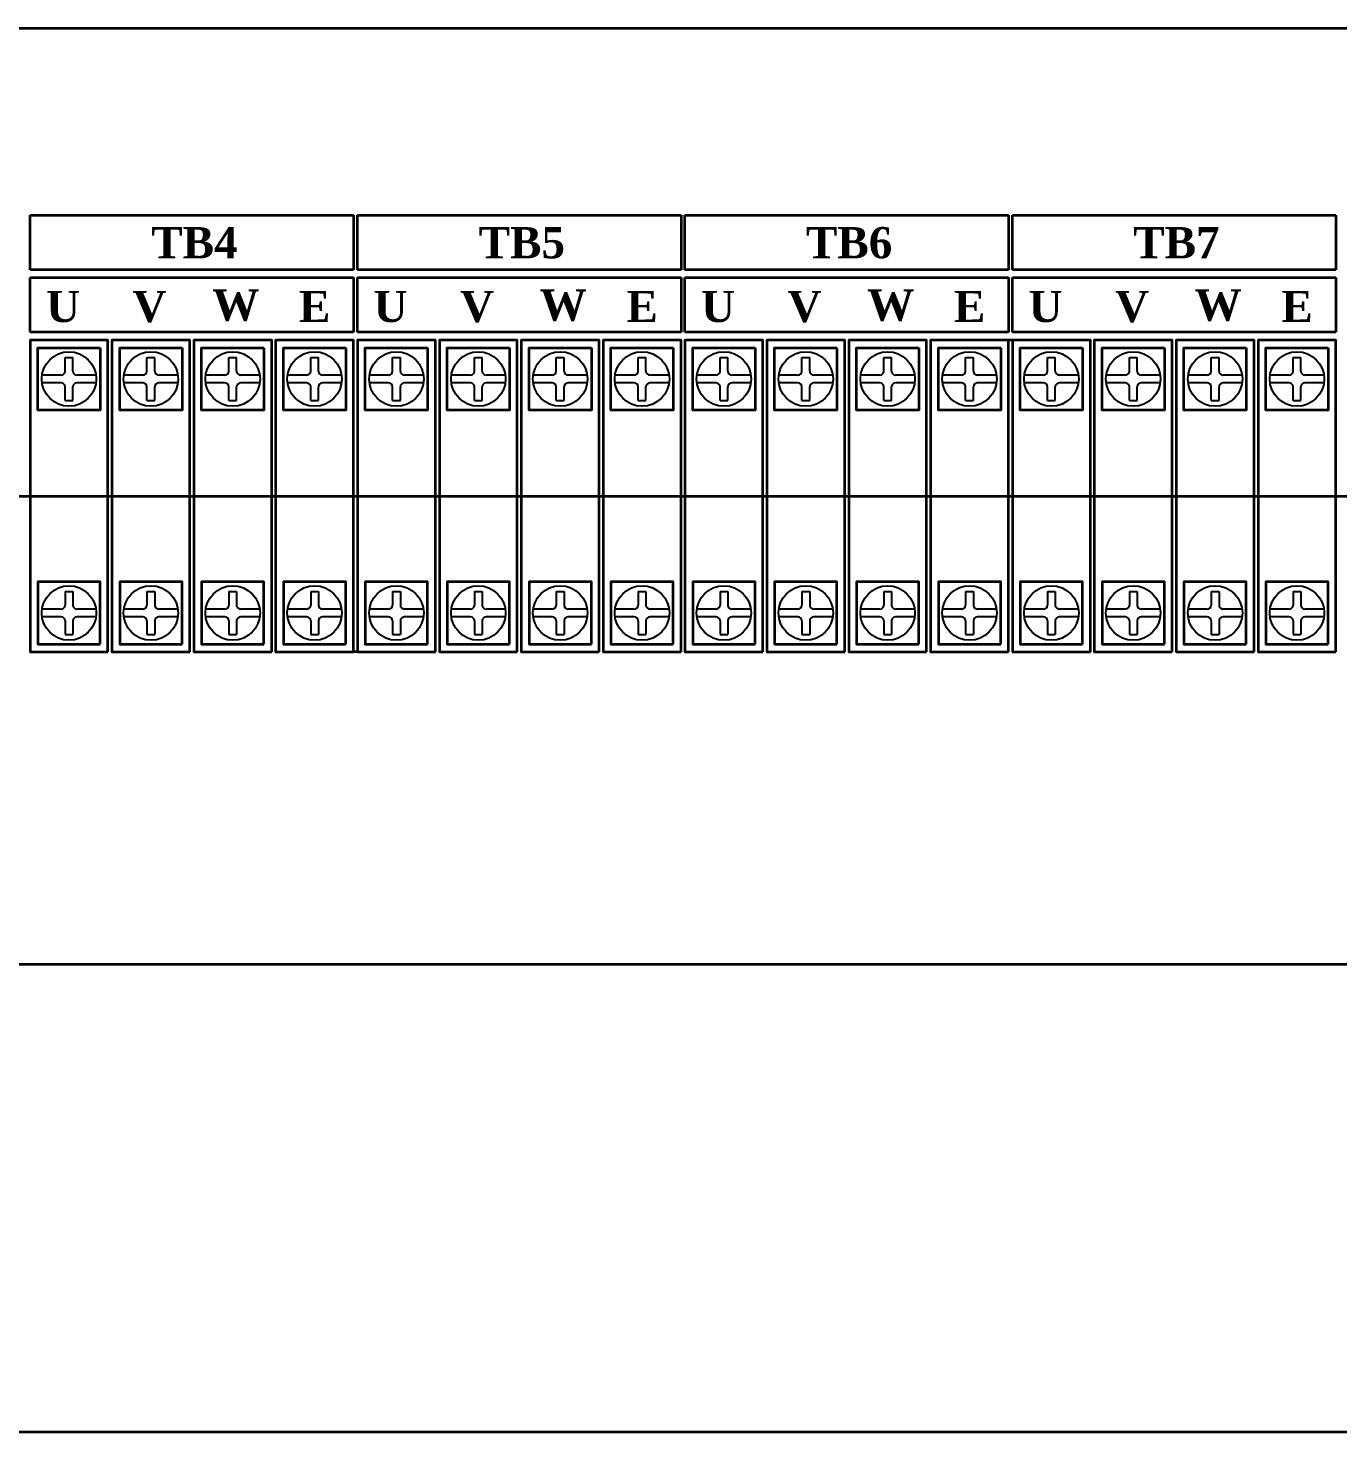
# Model space of a CAD drawing. Header units: millimetres. Extents: x 0 to 19177, y 0 to 12100.
# Drawn here: x 17087.3 to 17255.3, y 10124.9 to 10304.9 of the extents above; entities that cross this region are included whole.
import ezdxf

# ---------------------------------------------------------------- set-up
doc = ezdxf.new("R2010")
doc.units = ezdxf.units.MM
doc.header["$MEASUREMENT"] = 0
doc.layers.add('NetDam', color=7, linetype='Continuous', lineweight=35)
doc.styles.get("Standard").update_dxf_attribs({"font": 'arial.ttf'})

msp = doc.modelspace()

# ---------------------------------------------------------------- linework, layer by layer
for p, q in [((17092.06, 10260.88), (17092.06, 10262.64)), ((17093.06, 10260.88), (17093.06, 10262.64)), ((17102.56, 10260.88), (17102.56, 10262.64)), ((17103.56, 10260.88), (17103.56, 10262.64)), ((17113.06, 10260.88), (17113.06, 10262.64)), ((17114.06, 10260.88), (17114.06, 10262.64)), ((17123.56, 10260.88), (17123.56, 10262.64)), ((17124.56, 10260.88), (17124.56, 10262.64)), ((17134.06, 10260.88), (17134.06, 10262.64)), ((17135.06, 10260.88), (17135.06, 10262.64)), ((17144.56, 10260.88), (17144.56, 10262.64)), ((17145.56, 10260.88), (17145.56, 10262.64)), ((17155.06, 10260.88), (17155.06, 10262.64)), ((17156.06, 10260.88), (17156.06, 10262.64)), ((17165.56, 10260.88), (17165.56, 10262.64)), ((17166.56, 10260.88), (17166.56, 10262.64)), ((17176.06, 10260.88), (17176.06, 10262.64)), ((17177.06, 10260.88), (17177.06, 10262.64)), ((17186.56, 10260.88), (17186.56, 10262.64)), ((17187.56, 10260.88), (17187.56, 10262.64)), ((17197.06, 10260.88), (17197.06, 10262.64)), ((17198.06, 10260.88), (17198.06, 10262.64)), ((17207.56, 10260.88), (17207.56, 10262.64)), ((17208.56, 10260.88), (17208.56, 10262.64)), ((17218.06, 10260.88), (17218.06, 10262.64)), ((17219.06, 10260.88), (17219.06, 10262.64)), ((17228.56, 10260.88), (17228.56, 10262.64)), ((17229.56, 10260.88), (17229.56, 10262.64)), ((17239.06, 10260.88), (17239.06, 10262.64)), ((17240.06, 10260.88), (17240.06, 10262.64)), ((17249.56, 10260.88), (17249.56, 10262.64)), ((17250.56, 10260.88), (17250.56, 10262.64)), ((17091.56, 10260.38), (17089.1, 10260.38)), ((17096.03, 10260.38), (17093.56, 10260.38)), ((17102.06, 10260.38), (17099.6, 10260.38)), ((17106.53, 10260.38), (17104.06, 10260.38)), ((17112.56, 10260.38), (17110.1, 10260.38)), ((17117.03, 10260.38), (17114.56, 10260.38)), ((17123.06, 10260.38), (17120.6, 10260.38)), ((17127.53, 10260.38), (17125.06, 10260.38)), ((17133.56, 10260.38), (17131.1, 10260.38)), ((17138.03, 10260.38), (17135.56, 10260.38)), ((17144.06, 10260.38), (17141.6, 10260.38)), ((17148.53, 10260.38), (17146.06, 10260.38)), ((17154.56, 10260.38), (17152.1, 10260.38)), ((17159.03, 10260.38), (17156.56, 10260.38)), ((17165.06, 10260.38), (17162.6, 10260.38)), ((17169.53, 10260.38), (17167.06, 10260.38)), ((17175.56, 10260.38), (17173.1, 10260.38)), ((17180.03, 10260.38), (17177.56, 10260.38)), ((17186.06, 10260.38), (17183.6, 10260.38)), ((17190.53, 10260.38), (17188.06, 10260.38)), ((17196.56, 10260.38), (17194.1, 10260.38)), ((17201.03, 10260.38), (17198.56, 10260.38)), ((17207.06, 10260.38), (17204.6, 10260.38)), ((17211.53, 10260.38), (17209.06, 10260.38)), ((17217.56, 10260.38), (17215.1, 10260.38)), ((17222.03, 10260.38), (17219.56, 10260.38)), ((17228.06, 10260.38), (17225.6, 10260.38)), ((17232.53, 10260.38), (17230.06, 10260.38)), ((17238.56, 10260.38), (17236.1, 10260.38)), ((17243.03, 10260.38), (17240.56, 10260.38)), ((17249.06, 10260.38), (17246.6, 10260.38)), ((17253.53, 10260.38), (17251.06, 10260.38)), ((17091.56, 10259.38), (17089.1, 10259.38)), ((17092.06, 10257.13), (17092.06, 10258.88)), ((17093.06, 10257.13), (17093.06, 10258.88)), ((17096.03, 10259.38), (17093.56, 10259.38)), ((17102.06, 10259.38), (17099.6, 10259.38)), ((17102.56, 10257.13), (17102.56, 10258.88)), ((17103.56, 10257.13), (17103.56, 10258.88)), ((17106.53, 10259.38), (17104.06, 10259.38)), ((17112.56, 10259.38), (17110.1, 10259.38)), ((17113.06, 10257.13), (17113.06, 10258.88)), ((17114.06, 10257.13), (17114.06, 10258.88)), ((17117.03, 10259.38), (17114.56, 10259.38)), ((17123.06, 10259.38), (17120.6, 10259.38)), ((17123.56, 10257.13), (17123.56, 10258.88)), ((17124.56, 10257.13), (17124.56, 10258.88)), ((17127.53, 10259.38), (17125.06, 10259.38)), ((17133.56, 10259.38), (17131.1, 10259.38)), ((17134.06, 10257.13), (17134.06, 10258.88)), ((17135.06, 10257.13), (17135.06, 10258.88)), ((17138.03, 10259.38), (17135.56, 10259.38)), ((17144.06, 10259.38), (17141.6, 10259.38)), ((17144.56, 10257.13), (17144.56, 10258.88)), ((17145.56, 10257.13), (17145.56, 10258.88)), ((17148.53, 10259.38), (17146.06, 10259.38)), ((17154.56, 10259.38), (17152.1, 10259.38)), ((17155.06, 10257.13), (17155.06, 10258.88)), ((17156.06, 10257.13), (17156.06, 10258.88)), ((17159.03, 10259.38), (17156.56, 10259.38)), ((17165.06, 10259.38), (17162.6, 10259.38)), ((17165.56, 10257.13), (17165.56, 10258.88)), ((17166.56, 10257.13), (17166.56, 10258.88)), ((17169.53, 10259.38), (17167.06, 10259.38)), ((17175.56, 10259.38), (17173.1, 10259.38)), ((17176.06, 10257.13), (17176.06, 10258.88)), ((17177.06, 10257.13), (17177.06, 10258.88)), ((17180.03, 10259.38), (17177.56, 10259.38)), ((17186.06, 10259.38), (17183.6, 10259.38)), ((17186.56, 10257.13), (17186.56, 10258.88)), ((17187.56, 10257.13), (17187.56, 10258.88)), ((17190.53, 10259.38), (17188.06, 10259.38)), ((17196.56, 10259.38), (17194.1, 10259.38)), ((17197.06, 10257.13), (17197.06, 10258.88)), ((17198.06, 10257.13), (17198.06, 10258.88)), ((17201.03, 10259.38), (17198.56, 10259.38)), ((17207.06, 10259.38), (17204.6, 10259.38)), ((17207.56, 10257.13), (17207.56, 10258.88)), ((17208.56, 10257.13), (17208.56, 10258.88)), ((17211.53, 10259.38), (17209.06, 10259.38)), ((17217.56, 10259.38), (17215.1, 10259.38)), ((17218.06, 10257.13), (17218.06, 10258.88)), ((17219.06, 10257.13), (17219.06, 10258.88)), ((17222.03, 10259.38), (17219.56, 10259.38)), ((17228.06, 10259.38), (17225.6, 10259.38)), ((17228.56, 10257.13), (17228.56, 10258.88)), ((17229.56, 10257.13), (17229.56, 10258.88)), ((17232.53, 10259.38), (17230.06, 10259.38)), ((17238.56, 10259.38), (17236.1, 10259.38)), ((17239.06, 10257.13), (17239.06, 10258.88)), ((17240.06, 10257.13), (17240.06, 10258.88)), ((17243.03, 10259.38), (17240.56, 10259.38)), ((17249.06, 10259.38), (17246.6, 10259.38)), ((17249.56, 10257.13), (17249.56, 10258.88)), ((17250.56, 10257.13), (17250.56, 10258.88)), ((17253.53, 10259.38), (17251.06, 10259.38)), ((17092.06, 10232.64), (17092.06, 10230.88)), ((17093.06, 10232.64), (17093.06, 10230.88)), ((17102.56, 10232.64), (17102.56, 10230.88)), ((17103.56, 10232.64), (17103.56, 10230.88)), ((17113.06, 10232.64), (17113.06, 10230.88)), ((17114.06, 10232.64), (17114.06, 10230.88)), ((17123.56, 10232.64), (17123.56, 10230.88)), ((17124.56, 10232.64), (17124.56, 10230.88)), ((17134.06, 10232.64), (17134.06, 10230.88)), ((17135.06, 10232.64), (17135.06, 10230.88)), ((17144.56, 10232.64), (17144.56, 10230.88)), ((17145.56, 10232.64), (17145.56, 10230.88)), ((17155.06, 10232.64), (17155.06, 10230.88)), ((17156.06, 10232.64), (17156.06, 10230.88)), ((17165.56, 10232.64), (17165.56, 10230.88)), ((17166.56, 10232.64), (17166.56, 10230.88)), ((17176.06, 10232.64), (17176.06, 10230.88)), ((17177.06, 10232.64), (17177.06, 10230.88)), ((17186.56, 10232.64), (17186.56, 10230.88)), ((17187.56, 10232.64), (17187.56, 10230.88)), ((17197.06, 10232.64), (17197.06, 10230.88)), ((17198.06, 10232.64), (17198.06, 10230.88)), ((17207.56, 10232.64), (17207.56, 10230.88)), ((17208.56, 10232.64), (17208.56, 10230.88)), ((17218.06, 10232.64), (17218.06, 10230.88)), ((17219.06, 10232.64), (17219.06, 10230.88)), ((17228.56, 10232.64), (17228.56, 10230.88)), ((17229.56, 10232.64), (17229.56, 10230.88)), ((17239.06, 10232.64), (17239.06, 10230.88)), ((17240.06, 10232.64), (17240.06, 10230.88)), ((17249.56, 10232.64), (17249.56, 10230.88)), ((17250.56, 10232.64), (17250.56, 10230.88)), ((17091.56, 10230.38), (17089.1, 10230.38)), ((17096.03, 10230.38), (17093.56, 10230.38)), ((17102.06, 10230.38), (17099.6, 10230.38)), ((17106.53, 10230.38), (17104.06, 10230.38)), ((17112.56, 10230.38), (17110.1, 10230.38)), ((17117.03, 10230.38), (17114.56, 10230.38)), ((17123.06, 10230.38), (17120.6, 10230.38)), ((17127.53, 10230.38), (17125.06, 10230.38)), ((17133.56, 10230.38), (17131.1, 10230.38)), ((17138.03, 10230.38), (17135.56, 10230.38)), ((17144.06, 10230.38), (17141.6, 10230.38)), ((17148.53, 10230.38), (17146.06, 10230.38)), ((17154.56, 10230.38), (17152.1, 10230.38)), ((17159.03, 10230.38), (17156.56, 10230.38)), ((17165.06, 10230.38), (17162.6, 10230.38)), ((17169.53, 10230.38), (17167.06, 10230.38)), ((17175.56, 10230.38), (17173.1, 10230.38)), ((17180.03, 10230.38), (17177.56, 10230.38)), ((17186.06, 10230.38), (17183.6, 10230.38)), ((17190.53, 10230.38), (17188.06, 10230.38)), ((17196.56, 10230.38), (17194.1, 10230.38)), ((17201.03, 10230.38), (17198.56, 10230.38)), ((17207.06, 10230.38), (17204.6, 10230.38)), ((17211.53, 10230.38), (17209.06, 10230.38)), ((17217.56, 10230.38), (17215.1, 10230.38)), ((17222.03, 10230.38), (17219.56, 10230.38)), ((17228.06, 10230.38), (17225.6, 10230.38)), ((17232.53, 10230.38), (17230.06, 10230.38)), ((17238.56, 10230.38), (17236.1, 10230.38)), ((17243.03, 10230.38), (17240.56, 10230.38)), ((17249.06, 10230.38), (17246.6, 10230.38)), ((17253.53, 10230.38), (17251.06, 10230.38)), ((17091.56, 10229.38), (17089.1, 10229.38)), ((17092.06, 10228.88), (17092.06, 10227.13)), ((17093.06, 10228.88), (17093.06, 10227.13)), ((17096.03, 10229.38), (17093.56, 10229.38)), ((17102.06, 10229.38), (17099.6, 10229.38)), ((17102.56, 10228.88), (17102.56, 10227.13)), ((17103.56, 10228.88), (17103.56, 10227.13)), ((17106.53, 10229.38), (17104.06, 10229.38)), ((17112.56, 10229.38), (17110.1, 10229.38)), ((17113.06, 10228.88), (17113.06, 10227.13)), ((17114.06, 10228.88), (17114.06, 10227.13)), ((17117.03, 10229.38), (17114.56, 10229.38)), ((17123.06, 10229.38), (17120.6, 10229.38)), ((17123.56, 10228.88), (17123.56, 10227.13)), ((17124.56, 10228.88), (17124.56, 10227.13)), ((17127.53, 10229.38), (17125.06, 10229.38)), ((17133.56, 10229.38), (17131.1, 10229.38)), ((17134.06, 10228.88), (17134.06, 10227.13)), ((17135.06, 10228.88), (17135.06, 10227.13)), ((17138.03, 10229.38), (17135.56, 10229.38)), ((17144.06, 10229.38), (17141.6, 10229.38)), ((17144.56, 10228.88), (17144.56, 10227.13)), ((17145.56, 10228.88), (17145.56, 10227.13)), ((17148.53, 10229.38), (17146.06, 10229.38)), ((17154.56, 10229.38), (17152.1, 10229.38)), ((17155.06, 10228.88), (17155.06, 10227.13)), ((17156.06, 10228.88), (17156.06, 10227.13)), ((17159.03, 10229.38), (17156.56, 10229.38)), ((17165.06, 10229.38), (17162.6, 10229.38)), ((17165.56, 10228.88), (17165.56, 10227.13)), ((17166.56, 10228.88), (17166.56, 10227.13)), ((17169.53, 10229.38), (17167.06, 10229.38)), ((17175.56, 10229.38), (17173.1, 10229.38)), ((17176.06, 10228.88), (17176.06, 10227.13)), ((17177.06, 10228.88), (17177.06, 10227.13)), ((17180.03, 10229.38), (17177.56, 10229.38)), ((17186.06, 10229.38), (17183.6, 10229.38)), ((17186.56, 10228.88), (17186.56, 10227.13)), ((17187.56, 10228.88), (17187.56, 10227.13)), ((17190.53, 10229.38), (17188.06, 10229.38)), ((17196.56, 10229.38), (17194.1, 10229.38)), ((17197.06, 10228.88), (17197.06, 10227.13)), ((17198.06, 10228.88), (17198.06, 10227.13)), ((17201.03, 10229.38), (17198.56, 10229.38)), ((17207.06, 10229.38), (17204.6, 10229.38)), ((17207.56, 10228.88), (17207.56, 10227.13)), ((17208.56, 10228.88), (17208.56, 10227.13)), ((17211.53, 10229.38), (17209.06, 10229.38)), ((17217.56, 10229.38), (17215.1, 10229.38)), ((17218.06, 10228.88), (17218.06, 10227.13)), ((17219.06, 10228.88), (17219.06, 10227.13)), ((17222.03, 10229.38), (17219.56, 10229.38)), ((17228.06, 10229.38), (17225.6, 10229.38)), ((17228.56, 10228.88), (17228.56, 10227.13)), ((17229.56, 10228.88), (17229.56, 10227.13)), ((17232.53, 10229.38), (17230.06, 10229.38)), ((17238.56, 10229.38), (17236.1, 10229.38)), ((17239.06, 10228.88), (17239.06, 10227.13)), ((17240.06, 10228.88), (17240.06, 10227.13)), ((17243.03, 10229.38), (17240.56, 10229.38)), ((17249.06, 10229.38), (17246.6, 10229.38)), ((17249.56, 10228.88), (17249.56, 10227.13)), ((17250.56, 10228.88), (17250.56, 10227.13)), ((17253.53, 10229.38), (17251.06, 10229.38))]:
    msp.add_line(p, q)
at = {"ltscale": 0.5}
for p, q in [((17092.06, 10262.64), (17093.06, 10262.64)), ((17102.56, 10262.64), (17103.56, 10262.64)), ((17113.06, 10262.64), (17114.06, 10262.64)), ((17123.56, 10262.64), (17124.56, 10262.64)), ((17134.06, 10262.64), (17135.06, 10262.64)), ((17144.56, 10262.64), (17145.56, 10262.64)), ((17155.06, 10262.64), (17156.06, 10262.64)), ((17165.56, 10262.64), (17166.56, 10262.64)), ((17176.06, 10262.64), (17177.06, 10262.64)), ((17186.56, 10262.64), (17187.56, 10262.64)), ((17197.06, 10262.64), (17198.06, 10262.64)), ((17207.56, 10262.64), (17208.56, 10262.64)), ((17218.06, 10262.64), (17219.06, 10262.64)), ((17228.56, 10262.64), (17229.56, 10262.64)), ((17239.06, 10262.64), (17240.06, 10262.64)), ((17249.56, 10262.64), (17250.56, 10262.64)), ((17092.06, 10257.13), (17093.06, 10257.13)), ((17102.56, 10257.13), (17103.56, 10257.13)), ((17113.06, 10257.13), (17114.06, 10257.13)), ((17123.56, 10257.13), (17124.56, 10257.13)), ((17134.06, 10257.13), (17135.06, 10257.13)), ((17144.56, 10257.13), (17145.56, 10257.13)), ((17155.06, 10257.13), (17156.06, 10257.13)), ((17165.56, 10257.13), (17166.56, 10257.13)), ((17176.06, 10257.13), (17177.06, 10257.13)), ((17186.56, 10257.13), (17187.56, 10257.13)), ((17197.06, 10257.13), (17198.06, 10257.13)), ((17207.56, 10257.13), (17208.56, 10257.13)), ((17218.06, 10257.13), (17219.06, 10257.13)), ((17228.56, 10257.13), (17229.56, 10257.13)), ((17239.06, 10257.13), (17240.06, 10257.13)), ((17249.56, 10257.13), (17250.56, 10257.13)), ((17092.06, 10232.64), (17093.06, 10232.64)), ((17102.56, 10232.64), (17103.56, 10232.64)), ((17113.06, 10232.64), (17114.06, 10232.64)), ((17123.56, 10232.64), (17124.56, 10232.64)), ((17134.06, 10232.64), (17135.06, 10232.64)), ((17144.56, 10232.64), (17145.56, 10232.64)), ((17155.06, 10232.64), (17156.06, 10232.64)), ((17165.56, 10232.64), (17166.56, 10232.64)), ((17176.06, 10232.64), (17177.06, 10232.64)), ((17186.56, 10232.64), (17187.56, 10232.64)), ((17197.06, 10232.64), (17198.06, 10232.64)), ((17207.56, 10232.64), (17208.56, 10232.64)), ((17218.06, 10232.64), (17219.06, 10232.64)), ((17228.56, 10232.64), (17229.56, 10232.64)), ((17239.06, 10232.64), (17240.06, 10232.64)), ((17249.56, 10232.64), (17250.56, 10232.64)), ((17092.06, 10227.13), (17093.06, 10227.13)), ((17102.56, 10227.13), (17103.56, 10227.13)), ((17113.06, 10227.13), (17114.06, 10227.13)), ((17123.56, 10227.13), (17124.56, 10227.13)), ((17134.06, 10227.13), (17135.06, 10227.13)), ((17144.56, 10227.13), (17145.56, 10227.13)), ((17155.06, 10227.13), (17156.06, 10227.13)), ((17165.56, 10227.13), (17166.56, 10227.13)), ((17176.06, 10227.13), (17177.06, 10227.13)), ((17186.56, 10227.13), (17187.56, 10227.13)), ((17197.06, 10227.13), (17198.06, 10227.13)), ((17207.56, 10227.13), (17208.56, 10227.13)), ((17218.06, 10227.13), (17219.06, 10227.13)), ((17228.56, 10227.13), (17229.56, 10227.13)), ((17239.06, 10227.13), (17240.06, 10227.13)), ((17249.56, 10227.13), (17250.56, 10227.13))]:
    msp.add_line(p, q, dxfattribs=at)
for centre in [(17092.56, 10259.88), (17103.06, 10259.88), (17113.56, 10259.88), (17124.06, 10259.88), (17134.56, 10259.88), (17145.06, 10259.88), (17155.56, 10259.88), (17166.06, 10259.88), (17176.56, 10259.88), (17187.06, 10259.88), (17197.56, 10259.88), (17208.06, 10259.88), (17218.56, 10259.88), (17229.06, 10259.88), (17239.56, 10259.88), (17250.06, 10259.88), (17092.56, 10229.88), (17103.06, 10229.88), (17113.56, 10229.88), (17124.06, 10229.88), (17134.56, 10229.88), (17145.06, 10229.88), (17155.56, 10229.88), (17166.06, 10229.88), (17176.56, 10229.88), (17187.06, 10229.88), (17197.56, 10229.88), (17208.06, 10229.88), (17218.56, 10229.88), (17229.06, 10229.88), (17239.56, 10229.88), (17250.06, 10229.88)]:
    msp.add_circle(centre, 3.5)
for centre, start, end in [((17091.56, 10260.88), 270, 0), ((17093.56, 10260.88), 180, 270), ((17102.06, 10260.88), 270, 0), ((17104.06, 10260.88), 180, 270), ((17112.56, 10260.88), 270, 0), ((17114.56, 10260.88), 180, 270), ((17123.06, 10260.88), 270, 0), ((17125.06, 10260.88), 180, 270), ((17133.56, 10260.88), 270, 0), ((17135.56, 10260.88), 180, 270), ((17144.06, 10260.88), 270, 0), ((17146.06, 10260.88), 180, 270), ((17154.56, 10260.88), 270, 0), ((17156.56, 10260.88), 180, 270), ((17165.06, 10260.88), 270, 0), ((17167.06, 10260.88), 180, 270), ((17175.56, 10260.88), 270, 0), ((17177.56, 10260.88), 180, 270), ((17186.06, 10260.88), 270, 0), ((17188.06, 10260.88), 180, 270), ((17196.56, 10260.88), 270, 0), ((17198.56, 10260.88), 180, 270), ((17207.06, 10260.88), 270, 0), ((17209.06, 10260.88), 180, 270), ((17217.56, 10260.88), 270, 0), ((17219.56, 10260.88), 180, 270), ((17228.06, 10260.88), 270, 0), ((17230.06, 10260.88), 180, 270), ((17238.56, 10260.88), 270, 0), ((17240.56, 10260.88), 180, 270), ((17249.06, 10260.88), 270, 0), ((17251.06, 10260.88), 180, 270), ((17091.56, 10258.88), 0, 90), ((17093.56, 10258.88), 90, 180), ((17102.06, 10258.88), 0, 90), ((17104.06, 10258.88), 90, 180), ((17112.56, 10258.88), 0, 90), ((17114.56, 10258.88), 90, 180), ((17123.06, 10258.88), 0, 90), ((17125.06, 10258.88), 90, 180), ((17133.56, 10258.88), 0, 90), ((17135.56, 10258.88), 90, 180), ((17144.06, 10258.88), 0, 90), ((17146.06, 10258.88), 90, 180), ((17154.56, 10258.88), 0, 90), ((17156.56, 10258.88), 90, 180), ((17165.06, 10258.88), 0, 90), ((17167.06, 10258.88), 90, 180), ((17175.56, 10258.88), 0, 90), ((17177.56, 10258.88), 90, 180), ((17186.06, 10258.88), 0, 90), ((17188.06, 10258.88), 90, 180), ((17196.56, 10258.88), 0, 90), ((17198.56, 10258.88), 90, 180), ((17207.06, 10258.88), 0, 90), ((17209.06, 10258.88), 90, 180), ((17217.56, 10258.88), 0, 90), ((17219.56, 10258.88), 90, 180), ((17228.06, 10258.88), 0, 90), ((17230.06, 10258.88), 90, 180), ((17238.56, 10258.88), 0, 90), ((17240.56, 10258.88), 90, 180), ((17249.06, 10258.88), 0, 90), ((17251.06, 10258.88), 90, 180), ((17091.56, 10230.88), 270, 0), ((17093.56, 10230.88), 180, 270), ((17102.06, 10230.88), 270, 0), ((17104.06, 10230.88), 180, 270), ((17112.56, 10230.88), 270, 0), ((17114.56, 10230.88), 180, 270), ((17123.06, 10230.88), 270, 0), ((17125.06, 10230.88), 180, 270), ((17133.56, 10230.88), 270, 0), ((17135.56, 10230.88), 180, 270), ((17144.06, 10230.88), 270, 0), ((17146.06, 10230.88), 180, 270), ((17154.56, 10230.88), 270, 0), ((17156.56, 10230.88), 180, 270), ((17165.06, 10230.88), 270, 0), ((17167.06, 10230.88), 180, 270), ((17175.56, 10230.88), 270, 0), ((17177.56, 10230.88), 180, 270), ((17186.06, 10230.88), 270, 0), ((17188.06, 10230.88), 180, 270), ((17196.56, 10230.88), 270, 0), ((17198.56, 10230.88), 180, 270), ((17207.06, 10230.88), 270, 0), ((17209.06, 10230.88), 180, 270), ((17217.56, 10230.88), 270, 0), ((17219.56, 10230.88), 180, 270), ((17228.06, 10230.88), 270, 0), ((17230.06, 10230.88), 180, 270), ((17238.56, 10230.88), 270, 0), ((17240.56, 10230.88), 180, 270), ((17249.06, 10230.88), 270, 0), ((17251.06, 10230.88), 180, 270), ((17091.56, 10228.88), 0, 90), ((17093.56, 10228.88), 90, 180), ((17102.06, 10228.88), 0, 90), ((17104.06, 10228.88), 90, 180), ((17112.56, 10228.88), 0, 90), ((17114.56, 10228.88), 90, 180), ((17123.06, 10228.88), 0, 90), ((17125.06, 10228.88), 90, 180), ((17133.56, 10228.88), 0, 90), ((17135.56, 10228.88), 90, 180), ((17144.06, 10228.88), 0, 90), ((17146.06, 10228.88), 90, 180), ((17154.56, 10228.88), 0, 90), ((17156.56, 10228.88), 90, 180), ((17165.06, 10228.88), 0, 90), ((17167.06, 10228.88), 90, 180), ((17175.56, 10228.88), 0, 90), ((17177.56, 10228.88), 90, 180), ((17186.06, 10228.88), 0, 90), ((17188.06, 10228.88), 90, 180), ((17196.56, 10228.88), 0, 90), ((17198.56, 10228.88), 90, 180), ((17207.06, 10228.88), 0, 90), ((17209.06, 10228.88), 90, 180), ((17217.56, 10228.88), 0, 90), ((17219.56, 10228.88), 90, 180), ((17228.06, 10228.88), 0, 90), ((17230.06, 10228.88), 90, 180), ((17238.56, 10228.88), 0, 90), ((17240.56, 10228.88), 90, 180), ((17249.06, 10228.88), 0, 90), ((17251.06, 10228.88), 90, 180)]:
    msp.add_arc(centre, 0.5, start, end)
at = {"layer": 'NetDam', "color": 0}
for p, q in [((16945.09, 10304.87), (17575.09, 10304.87)), ((17087.56, 10273.88), (17087.56, 10280.88)), ((17087.56, 10280.88), (17129.06, 10280.88)), ((17129.06, 10280.88), (17129.06, 10273.88)), ((17129.56, 10273.88), (17129.56, 10280.88)), ((17129.56, 10280.88), (17171.06, 10280.88)), ((17171.06, 10280.88), (17171.06, 10273.88)), ((17171.56, 10273.88), (17171.56, 10280.88)), ((17171.56, 10280.88), (17213.06, 10280.88)), ((17213.06, 10280.88), (17213.06, 10273.88)), ((17213.56, 10273.88), (17213.56, 10280.88)), ((17213.56, 10280.88), (17255.06, 10280.88)), ((17255.06, 10280.88), (17255.06, 10273.88)), ((17129.06, 10273.88), (17087.56, 10273.88)), ((17087.56, 10265.88), (17087.56, 10272.88)), ((17087.56, 10272.88), (17129.06, 10272.88)), ((17129.06, 10272.88), (17129.06, 10265.88)), ((17171.06, 10273.88), (17129.56, 10273.88)), ((17129.56, 10265.88), (17129.56, 10272.88)), ((17129.56, 10272.88), (17171.06, 10272.88)), ((17171.06, 10272.88), (17171.06, 10265.88)), ((17213.06, 10273.88), (17171.56, 10273.88)), ((17171.56, 10265.88), (17171.56, 10272.88)), ((17171.56, 10272.88), (17213.06, 10272.88)), ((17213.06, 10272.88), (17213.06, 10265.88)), ((17255.06, 10273.88), (17213.56, 10273.88)), ((17213.56, 10265.88), (17213.56, 10272.88)), ((17213.56, 10272.88), (17255.06, 10272.88)), ((17255.06, 10272.88), (17255.06, 10265.88)), ((17129.06, 10265.88), (17087.56, 10265.88)), ((17171.06, 10265.88), (17129.56, 10265.88)), ((17213.06, 10265.88), (17171.56, 10265.88)), ((17255.06, 10265.88), (17213.56, 10265.88)), ((17213.56, 10264.88), (17213.06, 10264.88)), ((16945.09, 10244.87), (17575.09, 10244.87)), ((17129.56, 10224.88), (17129.06, 10224.88)), ((16945.09, 10184.87), (17575.09, 10184.87)), ((16885.09, 10124.87), (17635.09, 10124.87))]:
    msp.add_line(p, q, dxfattribs=at)
for points in [[(17097.56, 10224.88), (17097.56, 10264.88), (17087.56, 10264.88), (17087.56, 10224.88)], [(17096.56, 10263.88), (17096.56, 10255.88), (17088.56, 10255.88), (17088.56, 10263.88)], [(17108.06, 10224.88), (17108.06, 10264.88), (17098.06, 10264.88), (17098.06, 10224.88)], [(17107.06, 10263.88), (17107.06, 10255.88), (17099.06, 10255.88), (17099.06, 10263.88)], [(17118.56, 10224.88), (17118.56, 10264.88), (17108.56, 10264.88), (17108.56, 10224.88)], [(17117.56, 10263.88), (17117.56, 10255.88), (17109.56, 10255.88), (17109.56, 10263.88)], [(17129.06, 10224.88), (17129.06, 10264.88), (17119.06, 10264.88), (17119.06, 10224.88)], [(17128.06, 10263.88), (17128.06, 10255.88), (17120.06, 10255.88), (17120.06, 10263.88)], [(17139.56, 10224.88), (17139.56, 10264.88), (17129.56, 10264.88), (17129.56, 10224.88)], [(17138.56, 10263.88), (17138.56, 10255.88), (17130.56, 10255.88), (17130.56, 10263.88)], [(17150.06, 10224.88), (17150.06, 10264.88), (17140.06, 10264.88), (17140.06, 10224.88)], [(17149.06, 10263.88), (17149.06, 10255.88), (17141.06, 10255.88), (17141.06, 10263.88)], [(17160.56, 10224.88), (17160.56, 10264.88), (17150.56, 10264.88), (17150.56, 10224.88)], [(17159.56, 10263.88), (17159.56, 10255.88), (17151.56, 10255.88), (17151.56, 10263.88)], [(17171.06, 10224.88), (17171.06, 10264.88), (17161.06, 10264.88), (17161.06, 10224.88)], [(17170.06, 10263.88), (17170.06, 10255.88), (17162.06, 10255.88), (17162.06, 10263.88)], [(17181.56, 10224.88), (17181.56, 10264.88), (17171.56, 10264.88), (17171.56, 10224.88)], [(17180.56, 10263.88), (17180.56, 10255.88), (17172.56, 10255.88), (17172.56, 10263.88)], [(17192.06, 10224.88), (17192.06, 10264.88), (17182.06, 10264.88), (17182.06, 10224.88)], [(17191.06, 10263.88), (17191.06, 10255.88), (17183.06, 10255.88), (17183.06, 10263.88)], [(17202.56, 10224.88), (17202.56, 10264.88), (17192.56, 10264.88), (17192.56, 10224.88)], [(17201.56, 10263.88), (17201.56, 10255.88), (17193.56, 10255.88), (17193.56, 10263.88)], [(17213.06, 10224.88), (17213.06, 10264.88), (17203.06, 10264.88), (17203.06, 10224.88)], [(17212.06, 10263.88), (17212.06, 10255.88), (17204.06, 10255.88), (17204.06, 10263.88)], [(17223.56, 10224.88), (17223.56, 10264.88), (17213.56, 10264.88), (17213.56, 10224.88)], [(17222.56, 10263.88), (17222.56, 10255.88), (17214.56, 10255.88), (17214.56, 10263.88)], [(17234.06, 10224.88), (17234.06, 10264.88), (17224.06, 10264.88), (17224.06, 10224.88)], [(17233.06, 10263.88), (17233.06, 10255.88), (17225.06, 10255.88), (17225.06, 10263.88)], [(17244.56, 10224.88), (17244.56, 10264.88), (17234.56, 10264.88), (17234.56, 10224.88)], [(17243.56, 10263.88), (17243.56, 10255.88), (17235.56, 10255.88), (17235.56, 10263.88)], [(17255.06, 10224.88), (17255.06, 10264.88), (17245.06, 10264.88), (17245.06, 10224.88)], [(17254.06, 10263.88), (17254.06, 10255.88), (17246.06, 10255.88), (17246.06, 10263.88)], [(17096.56, 10225.88), (17096.56, 10233.88), (17088.56, 10233.88), (17088.56, 10225.88)], [(17107.06, 10225.88), (17107.06, 10233.88), (17099.06, 10233.88), (17099.06, 10225.88)], [(17117.56, 10225.88), (17117.56, 10233.88), (17109.56, 10233.88), (17109.56, 10225.88)], [(17128.06, 10225.88), (17128.06, 10233.88), (17120.06, 10233.88), (17120.06, 10225.88)], [(17138.56, 10225.88), (17138.56, 10233.88), (17130.56, 10233.88), (17130.56, 10225.88)], [(17149.06, 10225.88), (17149.06, 10233.88), (17141.06, 10233.88), (17141.06, 10225.88)], [(17159.56, 10225.88), (17159.56, 10233.88), (17151.56, 10233.88), (17151.56, 10225.88)], [(17170.06, 10225.88), (17170.06, 10233.88), (17162.06, 10233.88), (17162.06, 10225.88)], [(17180.56, 10225.88), (17180.56, 10233.88), (17172.56, 10233.88), (17172.56, 10225.88)], [(17191.06, 10225.88), (17191.06, 10233.88), (17183.06, 10233.88), (17183.06, 10225.88)], [(17201.56, 10225.88), (17201.56, 10233.88), (17193.56, 10233.88), (17193.56, 10225.88)], [(17212.06, 10225.88), (17212.06, 10233.88), (17204.06, 10233.88), (17204.06, 10225.88)], [(17222.56, 10225.88), (17222.56, 10233.88), (17214.56, 10233.88), (17214.56, 10225.88)], [(17233.06, 10225.88), (17233.06, 10233.88), (17225.06, 10233.88), (17225.06, 10225.88)], [(17243.56, 10225.88), (17243.56, 10233.88), (17235.56, 10233.88), (17235.56, 10225.88)], [(17254.06, 10225.88), (17254.06, 10233.88), (17246.06, 10233.88), (17246.06, 10225.88)]]:
    msp.add_lwpolyline(points, close=True, dxfattribs=at)

# ---------------------------------------------------------------- texts
at = {"char_height": 4, "attachment_point": 1}
for s, insert, width in [('\\pi15.54913;{\\fTimes New Roman|b1|i0|c0|p18;TB4}', (17087.56, 10279.36), 41.5), ('\\pi15.54046;{\\fTimes New Roman|b1|i0|c0|p18;TB5}', (17129.56, 10279.36), 41.5), ('\\pi15.51879;{\\fTimes New Roman|b1|i0|c0|p18;TB6}', (17171.56, 10279.36), 41.5), ('\\pi15.5;{\\fTimes New Roman|b1|i0|c0|p18;TB7}', (17213.56, 10279.36), 41.5), ('{\\fTimes New Roman|b1|i0|c0|p18;U}', (17089.63, 10271.18), 4.9841), ('{\\fTimes New Roman|b1|i0|c0|p18;V}', (17100.72, 10271.18), 4.9841), ('{\\fTimes New Roman|b1|i0|c0|p18;W}', (17110.93, 10271.36), 4.9841), ('{\\fTimes New Roman|b1|i0|c0|p18;E}', (17122.06, 10271.18), 4.9841), ('{\\fTimes New Roman|b1|i0|c0|p18;U}', (17131.63, 10271.18), 4.9841), ('{\\fTimes New Roman|b1|i0|c0|p18;V}', (17142.72, 10271.18), 4.9841), ('{\\fTimes New Roman|b1|i0|c0|p18;W}', (17152.93, 10271.36), 4.9841), ('{\\fTimes New Roman|b1|i0|c0|p18;E}', (17164.06, 10271.18), 4.9841), ('{\\fTimes New Roman|b1|i0|c0|p18;U}', (17173.63, 10271.18), 4.9841), ('{\\fTimes New Roman|b1|i0|c0|p18;V}', (17184.72, 10271.18), 4.9841), ('{\\fTimes New Roman|b1|i0|c0|p18;W}', (17194.93, 10271.36), 4.9841), ('{\\fTimes New Roman|b1|i0|c0|p18;E}', (17206.06, 10271.18), 4.9841), ('{\\fTimes New Roman|b1|i0|c0|p18;U}', (17215.63, 10271.18), 4.9841), ('{\\fTimes New Roman|b1|i0|c0|p18;V}', (17226.72, 10271.18), 4.9841), ('{\\fTimes New Roman|b1|i0|c0|p18;W}', (17236.93, 10271.36), 4.9841), ('{\\fTimes New Roman|b1|i0|c0|p18;E}', (17248.06, 10271.18), 4.9841)]:
    msp.add_mtext(s, dxfattribs=dict(at, insert=insert, width=width))

doc.saveas('drawing.dxf')
